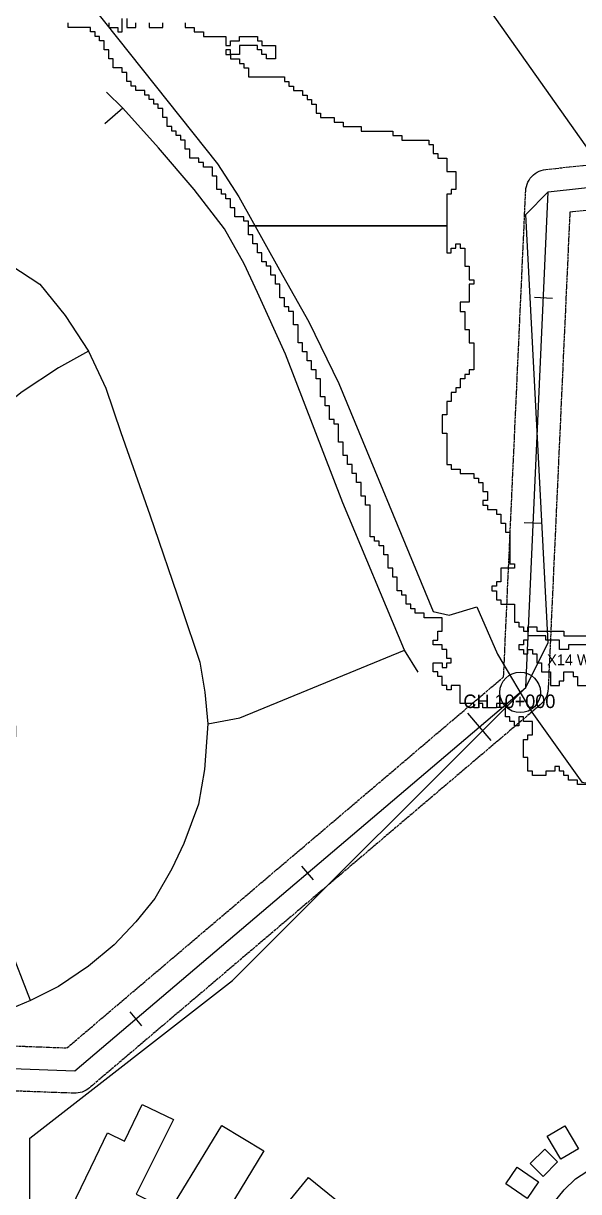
# Model space of a CAD drawing. Header units: metres. Extents: x 553506 to 563855, y 142925 to 150243.
# Drawn here: x 559672 to 559918, y 148571 to 149090 of the extents above; entities that cross this region are included whole.
import ezdxf

# ---------------------------------------------------------------- set-up
doc = ezdxf.new("R2010")
doc.units = ezdxf.units.M
doc.linetypes.add('DASHED', pattern=[1.524, 1.27, -0.254])
for name, color, linetype in [('C-BUILDINGS', 8, 'Continuous'), ('C-FLOOD_ZONE_3', 150, 'Continuous'), ('C-ROADS', 33, 'Continuous'), ('C-WATERWAYS', 5, 'Continuous'), ('E-132KV-UGC-ALT', 8, 'Continuous'), ('E-132KV-UGC-CHAINAGE', 7, 'Continuous'), ('E-132KV-UGC-CROSSINGS', 6, 'Continuous'), ('E-132KV-UGC-ROUTE', 1, 'Continuous'), ('E-132KV-UGC-SWATHE', 4, 'DASHED')]:
    doc.layers.add(name, color=color, linetype=linetype)

msp = doc.modelspace()

# ---------------------------------------------------------------- linework, layer by layer
at = {"layer": 'C-BUILDINGS'}
for points in [[(559738.7751, 148603.3616), (559722.2028, 148570.2686), (559737.1304, 148562.7528), (559760.262, 148600.7133), (559778.8933, 148589.4173), (559755.7017, 148551.3658), (559768.6362, 148540.961), (559798.6667, 148577.5893), (559815.7872, 148563.6309), (559778.7392, 148518.4367), (559787.3269, 148510.9129), (559771.8918, 148492.0459), (559745.2723, 148514.279), (559707.7872, 148545.5903), (559709.7144, 148548.3548), (559691.7888, 148560.5634), (559693.5742, 148564.2918), (559704.1355, 148586.3571), (559709.4324, 148597.4292), (559717.0318, 148593.8035), (559724.7901, 148610.0163), (559738.7751, 148603.3616)], [(559918.4189, 148590.3996), (559910.6428, 148585.7722), (559904.545, 148595.9443), (559912.3276, 148600.583), (559918.4189, 148590.3996)], [(559909.1728, 148584.491), (559902.7655, 148578.1143), (559897.0509, 148583.8352), (559903.4586, 148590.2008), (559909.1728, 148584.491)], [(559900.7385, 148575.6359), (559895.6284, 148568.2312), (559886.1279, 148574.758), (559891.245, 148582.163), (559900.7385, 148575.6359)]]:
    msp.add_lwpolyline(points, close=True, dxfattribs=at)
at = {"layer": 'C-FLOOD_ZONE_3'}
for points in [[(559744, 149090), (559744, 149088), (559748, 149088), (559748, 149086), (559752, 149086), (559752, 149084), (559762, 149084), (559762, 149080), (559764, 149080), (559764, 149082), (559768, 149082), (559768, 149084), (559776, 149084), (559776, 149082), (559778, 149082), (559778, 149080), (559784, 149080), (559784, 149074), (559780, 149074), (559780, 149076), (559778, 149076), (559778, 149078), (559776, 149078), (559776, 149080), (559768, 149080), (559768, 149076), (559764, 149076), (559764, 149074), (559768, 149074), (559768, 149072), (559770, 149072), (559770, 149070), (559772, 149070), (559772, 149066), (559788, 149066), (559788, 149064), (559790, 149064), (559790, 149062), (559792, 149062), (559792, 149060), (559796, 149060), (559796, 149058), (559798, 149058), (559798, 149056), (559800, 149056), (559800, 149054), (559802, 149054), (559802, 149050), (559804, 149050), (559804, 149048), (559810, 149048), (559810, 149046), (559814, 149046), (559814, 149044), (559822, 149044), (559822, 149042), (559826, 149042), (559832, 149042), (559836, 149042), (559836, 149040), (559840, 149040), (559840, 149038), (559852, 149038), (559852, 149036), (559854, 149036), (559854, 149032), (559856, 149032), (559856, 149030), (559860, 149030), (559860, 149024), (559864, 149024), (559864, 149020), (559864, 149018), (559864, 149016), (559862, 149016), (559862, 149014), (559860, 149014), (559860, 149000), (559772, 149000), (559772, 149002), (559770, 149002), (559770, 149004), (559766, 149004), (559766, 149008), (559764, 149008), (559764, 149012), (559762, 149012), (559762, 149014), (559760, 149014), (559760, 149016), (559758, 149016), (559758, 149022), (559756, 149022), (559756, 149024), (559756, 149026), (559754, 149026), (559752, 149026), (559752, 149028), (559750, 149028), (559750, 149030), (559746, 149030), (559746, 149034), (559744, 149034), (559744, 149036), (559744, 149038), (559742, 149038), (559742, 149040), (559740, 149040), (559740, 149042), (559738, 149042), (559738, 149044), (559736, 149044), (559736, 149048), (559734, 149048), (559734, 149050), (559734, 149052), (559732, 149052), (559732, 149054), (559730, 149054), (559730, 149056), (559728, 149056), (559728, 149058), (559726, 149058), (559726, 149060), (559722, 149060), (559722, 149062), (559720, 149062), (559720, 149064), (559718, 149064), (559718, 149066), (559718, 149068), (559716, 149068), (559716, 149070), (559714, 149070), (559712, 149070), (559712, 149074), (559710, 149074), (559710, 149078), (559708, 149078), (559708, 149082), (559706, 149082), (559706, 149084), (559704, 149084), (559704, 149086), (559702, 149086), (559702, 149088), (559694, 149088), (559692, 149088), (559692, 149090)], [(559710, 149090), (559710, 149088), (559714, 149088), (559714, 149086), (559716, 149086), (559716, 149092)], [(559718, 149092), (559718, 149088), (559722, 149088), (559722, 149090)], [(559728, 149090), (559728, 149088), (559734, 149088), (559734, 149090)], [(559924, 148752), (559918, 148752), (559918, 148754), (559914, 148754), (559914, 148756), (559912, 148756), (559912, 148758), (559910, 148758), (559910, 148760), (559908, 148760), (559908, 148758), (559904, 148758), (559904, 148756), (559898, 148756), (559898, 148758), (559896, 148758), (559896, 148764), (559894, 148764), (559894, 148772), (559896, 148772), (559896, 148774), (559898, 148774), (559898, 148780), (559894, 148780), (559894, 148782), (559892, 148782), (559892, 148778), (559890, 148778), (559890, 148780), (559888, 148780), (559888, 148782), (559886, 148782), (559886, 148784), (559886, 148788), (559884, 148788), (559882, 148788), (559882, 148786), (559878, 148786), (559876, 148786), (559876, 148788), (559874, 148788), (559874, 148786), (559872, 148786), (559872, 148788), (559866, 148788), (559866, 148796), (559862, 148796), (559862, 148794), (559860, 148794), (559860, 148796), (559858, 148796), (559858, 148800), (559856, 148800), (559856, 148802), (559854, 148802), (559854, 148806), (559858, 148806), (559858, 148804), (559860, 148804), (559860, 148806), (559862, 148806), (559862, 148808), (559860, 148808), (559860, 148812), (559858, 148812), (559858, 148814), (559854, 148814), (559854, 148816), (559856, 148816), (559856, 148820), (559858, 148820), (559858, 148826), (559850, 148826), (559850, 148828), (559846, 148828), (559846, 148830), (559844, 148830), (559844, 148832), (559842, 148832), (559842, 148836), (559840, 148836), (559840, 148838), (559838, 148838), (559838, 148844), (559836, 148844), (559836, 148848), (559834, 148848), (559834, 148854), (559832, 148854), (559832, 148858), (559830, 148858), (559830, 148860), (559828, 148860), (559828, 148862), (559826, 148862), (559826, 148876), (559824, 148876), (559824, 148878), (559824, 148880), (559822, 148880), (559822, 148882), (559822, 148886), (559820, 148886), (559820, 148888), (559820, 148890), (559818, 148890), (559818, 148892), (559818, 148894), (559816, 148894), (559816, 148898), (559814, 148898), (559814, 148900), (559814, 148904), (559812, 148904), (559812, 148906), (559812, 148912), (559810, 148912), (559810, 148914), (559808, 148914), (559808, 148920), (559806, 148920), (559806, 148924), (559804, 148924), (559804, 148932), (559802, 148932), (559802, 148934), (559802, 148936), (559800, 148936), (559800, 148938), (559800, 148940), (559798, 148940), (559798, 148944), (559796, 148944), (559796, 148946), (559796, 148948), (559794, 148948), (559794, 148956), (559792, 148956), (559792, 148958), (559792, 148962), (559790, 148962), (559790, 148964), (559788, 148964), (559788, 148966), (559788, 148968), (559786, 148968), (559786, 148974), (559784, 148974), (559784, 148978), (559782, 148978), (559782, 148982), (559780, 148982), (559780, 148984), (559778, 148984), (559778, 148988), (559776, 148988), (559776, 148990), (559776, 148992), (559774, 148992), (559774, 148994), (559774, 148996), (559772, 148996), (559772, 149000), (559860, 149000), (559860, 148988), (559862, 148988), (559862, 148990), (559864, 148990), (559864, 148992), (559866, 148992), (559866, 148990), (559868, 148990), (559868, 148982), (559870, 148982), (559870, 148980), (559870, 148976), (559872, 148976), (559872, 148974), (559870, 148974), (559870, 148972), (559870, 148966), (559866, 148966), (559866, 148962), (559868, 148962), (559868, 148960), (559868, 148954), (559870, 148954), (559870, 148948), (559872, 148948), (559872, 148936), (559870, 148936), (559870, 148934), (559868, 148934), (559868, 148932), (559866, 148932), (559866, 148928), (559864, 148928), (559864, 148926), (559862, 148926), (559862, 148922), (559860, 148922), (559860, 148916), (559858, 148916), (559858, 148908), (559860, 148908), (559860, 148894), (559862, 148894), (559862, 148892), (559866, 148892), (559866, 148890), (559872, 148890), (559872, 148888), (559874, 148888), (559874, 148886), (559876, 148886), (559876, 148882), (559878, 148882), (559878, 148878), (559876, 148878), (559876, 148876), (559878, 148876), (559878, 148874), (559882, 148874), (559882, 148872), (559884, 148872), (559884, 148868), (559886, 148868), (559886, 148864), (559888, 148864), (559888, 148856), (559888, 148852), (559888, 148850), (559890, 148850), (559890, 148848), (559886, 148848), (559884, 148848), (559884, 148846), (559884, 148842), (559882, 148842), (559882, 148840), (559880, 148840), (559880, 148838), (559882, 148838), (559882, 148836), (559882, 148834), (559884, 148834), (559884, 148832), (559890, 148832), (559890, 148826), (559890, 148824), (559892, 148824), (559892, 148822), (559894, 148822), (559894, 148820), (559896, 148820), (559896, 148822), (559900, 148822), (559900, 148820), (559912, 148820), (559912, 148818), (559928, 148818)], [(559924, 148814), (559914, 148814), (559914, 148812), (559910, 148812), (559910, 148816), (559904, 148816), (559904, 148818), (559896, 148818), (559896, 148816), (559894, 148816), (559894, 148814), (559892, 148814), (559892, 148812), (559894, 148812), (559894, 148810), (559896, 148810), (559896, 148812), (559898, 148812), (559898, 148810), (559900, 148810), (559900, 148806), (559902, 148806), (559902, 148802), (559906, 148802), (559906, 148796), (559910, 148796), (559910, 148796), (559910, 148798), (559912, 148798), (559912, 148802), (559916, 148802), (559916, 148800), (559918, 148800), (559918, 148796), (559922, 148796)]]:
    msp.add_lwpolyline(points, dxfattribs=at)
msp.add_lwpolyline([(559764, 149078), (559762, 149078), (559762, 149076), (559764, 149076), (559764, 149078)], close=True, dxfattribs=at)
at = {"layer": 'C-ROADS'}
for points in [[(559877.6412, 149097.5925), (559921.2659, 149035.8218), (559939.4731, 149011.1795), (559949.2995, 149001.3462), (559964.611, 148986.4193), (559982.5634, 148971.9866), (560006.7407, 148956.5347), (560030.6812, 148945.0935), (560059.252, 148933.1178), (560077.9954, 148927.4026), (560088.1716, 148924.3029), (560105.0359, 148917.8836), (560118.1356, 148913.1612), (560147.04, 148900.5842), (560155.3262, 148895.556), (560167.9443, 148887.9026), (560176.4041, 148881.1212), (560181.2936, 148877.2001), (560197.729, 148860.3389), (560207.6365, 148850.1747), (560216.3058, 148840.9401), (560233.5355, 148822.6013), (560254.4015, 148800.8589)], [(559847.2704, 148801.9245), (559841.2902, 148811.6997), (559813.9394, 148877.005), (559788.5167, 148943.0382), (559776.0827, 148970.4094), (559770.0892, 148983.0892), (559761.3785, 148998.6338), (559747.9199, 149016.0341), (559732.1499, 149034.4867), (559716.3467, 149052.2149), (559709.0255, 149059.2772)], [(559716.3467, 149052.2149), (559708.3045, 149045.1531)], [(559662.344, 148985.2356), (559679.4665, 148974.0816), (559690.6788, 148960.1283), (559701.0331, 148944.323), (559708.6954, 148927.8775), (559715.3689, 148908.1625), (559728.1957, 148871.7547), (559742.3453, 148830.5799), (559750.5014, 148806.3588), (559752.7077, 148792.9602), (559754.0602, 148778.9228), (559752.4408, 148758.627), (559749.8561, 148743.2985), (559743.3327, 148725.8218), (559737.9788, 148714.5698), (559730.5425, 148701.4945), (559722.0382, 148691.0682), (559712.3883, 148680.8401), (559701.0206, 148671.449), (559687.7563, 148662.3551), (559675.2959, 148656.18), (559666.93, 148652.5364)], [(559701.0331, 148944.323), (559687.6699, 148936.8621), (559671.6297, 148926.2461), (559655.7138, 148913.6529), (559647.7491, 148902.9653), (559641.3004, 148891.4011), (559636.4163, 148880.7759), (559618.3782, 148837.5094), (559592.072, 148779.3501), (559542.8199, 148665.9634)], [(559675.2959, 148656.18), (559665.701, 148681.0465), (559661.0779, 148696.8631), (559659.0196, 148707.0832), (559658.3381, 148718.8821), (559658.9755, 148728.2845), (559660.7758, 148738.5021), (559665.47, 148759.0604), (559668.8875, 148773.4687), (559668.7203, 148782.8906), (559668.2288, 148790.1543), (559665.3019, 148800.8816), (559660.9022, 148810.4168), (559654.6487, 148817.301), (559646.8955, 148824.9844), (559637.0209, 148830.7544), (559618.3782, 148837.5094)], [(559754.0602, 148778.9228), (559768.1669, 148781.5989), (559841.2902, 148811.6997)], [(559906.4194, 148565.1614), (559912.0388, 148572.148), (559917.1643, 148577.0379), (559925.0864, 148582.1373), (559932.5993, 148584.6641), (559941.2683, 148585.7577), (559950.7707, 148585.2301), (559959.4758, 148582.6965), (559967.2963, 148578.2655), (559974.7026, 148572.3191), (559979.4655, 148566.858)]]:
    msp.add_lwpolyline(points, dxfattribs=at)
at = {"layer": 'C-WATERWAYS'}
msp.add_lwpolyline([(559697.2139, 149104.4092), (559758.3012, 149027.4426), (559767.6759, 149012.7979), (559785.7158, 148980.4813), (559798.7467, 148957.2913), (559812.0964, 148929.9264), (559853.9847, 148828.7454), (559861.0919, 148827.2304), (559873.3184, 148830.7943), (559882.4752, 148809.9213), (559897.7779, 148784.0642), (559919.9364, 148753.1006), (559930.5677, 148751.3282), (559944.3938, 148748.6536), (559968.8789, 148746.2332), (560002.2358, 148739.9601), (560034.9251, 148737.395), (560047.3518, 148738.1274), (560061.5772, 148740.8079), (560073.8053, 148735.5796), (560086.4692, 148734.9839)], dxfattribs=at)
at = {"layer": 'E-132KV-UGC-ALT'}
msp.add_lwpolyline([(559675, 148545), (559675, 148595), (559765, 148665), (559895, 148795), (559905, 148815), (559895, 149005), (559905, 149015), (559995, 149025), (560075, 148965), (560105, 148965), (560125, 148995), (560125, 149025), (560375, 149275)], dxfattribs=at)
at = {"layer": 'E-132KV-UGC-CHAINAGE'}
for p, q in [((559906.855, 148967.7195), (559898.8633, 148968.0828)), ((559902.3143, 148867.8227), (559894.3225, 148868.1859)), ((559879.6695, 148771.4696), (559869.3072, 148783.6606)), ((559800.885, 148709.7525), (559795.7038, 148715.848)), ((559724.6911, 148644.9877), (559719.5099, 148651.0832))]:
    msp.add_line(p, q, dxfattribs=at)
at = {"layer": 'E-132KV-UGC-CROSSINGS', "color": 3}
msp.add_circle((559892.54, 148792.91), 9, dxfattribs=at)
at = {"layer": 'E-132KV-UGC-ROUTE'}
msp.add_lwpolyline([(558735, 148435), (558985, 148685), (559125, 148655), (559165, 148685), (559245, 148685), (559265, 148665), (559375, 148665), (559425, 148635), (559695, 148625), (559895, 148795), (559905, 149015), (559995, 149025), (560105, 148965), (560155, 149035), (560185, 149035), (560215, 149005), (560205, 148945), (560255, 148925), (560295, 148965), (560725, 148965), (560935, 149155), (561845, 149175)], dxfattribs=at)
at = {"layer": 'E-132KV-UGC-SWATHE'}
for points in [[(559427.9399, 148644.898), (559691.4854, 148635.137), (559885.2079, 148799.8011), (559895.0103, 149015.4541), (559895.1071, 149016.4595), (559895.3048, 149017.4501), (559895.6014, 149018.4156), (559895.9939, 149019.3463), (559896.4783, 149020.2327), (559897.0496, 149021.0656), (559897.7021, 149021.8367), (559898.429, 149022.538), (559899.223, 149023.1625), (559900.0759, 149023.7036), (559900.979, 149024.156), (559901.9231, 149024.5149), (559902.8987, 149024.7767), (559903.8957, 149024.9388), (559993.8957, 149034.9388)], [(559992.9753, 149014.7135), (559914.6015, 149006.0053), (559904.9897, 148794.5459), (559904.8906, 148793.5251), (559904.6875, 148792.5197), (559904.3825, 148791.5405), (559903.9788, 148790.5976), (559903.4807, 148789.7011), (559902.8933, 148788.8603), (559902.2229, 148788.0841), (559901.4765, 148787.3806), (559701.4765, 148617.3806), (559700.7435, 148616.8139), (559699.9611, 148616.3174), (559699.1362, 148615.8955), (559698.2758, 148615.5518), (559697.3872, 148615.2891), (559696.4781, 148615.1098), (559695.5564, 148615.0155), (559694.6299, 148615.0069), (559424.6299, 148625.0069)]]:
    msp.add_lwpolyline(points, dxfattribs=at)

# ---------------------------------------------------------------- texts
at = {"layer": 'E-132KV-UGC-CHAINAGE'}
msp.add_text('CH 10+000', height=6, dxfattribs=at).set_placement((559867.3642, 148785.9464))
at = {"layer": 'E-132KV-UGC-CROSSINGS', "color": 3}
msp.add_text('X14 WATERCOURSE Pen Stream CH 10+024 [GREEN]', height=4.8, dxfattribs=at).set_placement((559904.54, 148804.91))

doc.saveas('drawing.dxf')
